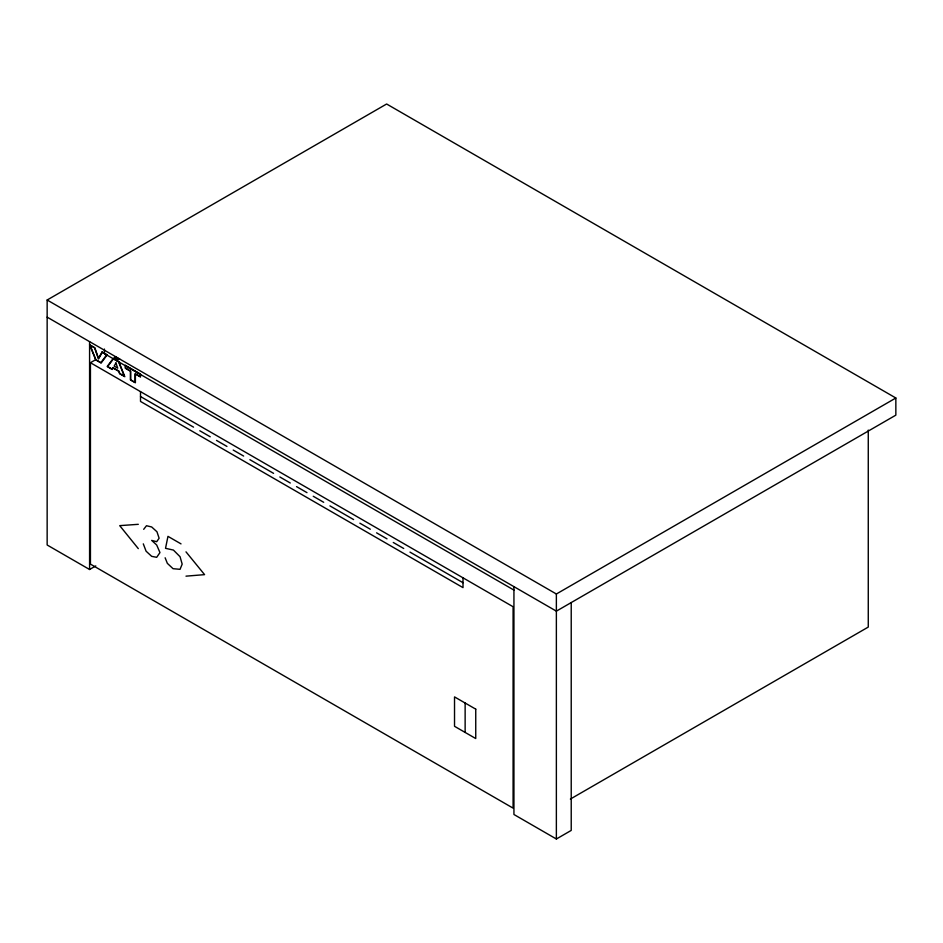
<?xml version="1.0" encoding="UTF-8"?>
<svg xmlns="http://www.w3.org/2000/svg" width="943" height="943" viewBox="0 0 943 943"><rect width="100%" height="100%" fill="white"/><g stroke="black" fill="none" stroke-linecap="round" stroke-linejoin="round"><path stroke-width="1.41" d="M143.69 529.329L146.483 525.734L151.67 526.96L156.962 531.781L159.119 538.241L156.691 541.695L151.67 540.398L156.691 545.007L159.968 552.574L156.691 557.313L151.67 556.346L146.082 551.183L143.289 543.852M115.836 356.808L113.973 358.104L116.13 359.342L119.702 359.035M95.773 565.93L89.585 569.501L47.15 544.995L47.15 300.004L386.63 104.001L895.85 398.005L895.85 415.144L556.37 611.147L47.15 317.154M90.434 362.725L513.086 606.738L513.086 808.127L90.434 564.114L90.434 362.725L95.384 359.861M47.15 300.004L556.37 593.996L895.85 398.005M570.374 799.063L868.267 627.071L868.267 430.091M513.935 586.652L513.935 814.493L556.37 838.999L571.222 830.418L571.222 602.577M185.995 576.161L204.584 574.641L185.995 551.855M138.303 524.32L119.714 525.64L138.303 548.626M105.286 354.144L513.935 590.082M140.507 396.531L193.539 427.144M199.798 430.762L210.242 436.786M216.501 440.405L226.945 446.428M233.204 450.047L243.648 456.07M249.907 459.689L273.576 473.351M279.835 476.969L290.279 483.005M296.538 486.612L306.982 492.647M313.241 496.254L323.685 502.289M329.944 505.896L353.613 519.569M359.872 523.188L370.316 529.212M376.575 532.83L387.019 538.854M393.278 542.473L403.722 548.496M409.981 552.115L463.013 582.727M181.021 543.887L167.972 536.355L165.52 548.319L173.429 550.075L180.054 556.712L182.176 564.126L180.054 569.324L173.052 568.688L167.347 563.348L165.131 557.784M556.37 593.996L556.37 838.999M465.135 703.018L465.135 732.416M463.013 577.823L463.013 587.63L140.507 401.435L140.507 391.628M104.437 349.051L104.437 353.708M89.585 341.649L89.585 569.501M125.278 365.33L125.278 368.206L130.382 371.153L130.382 379.911L135.391 382.799L135.391 374.041L140.507 377L140.507 374.123L125.278 365.33M125.596 365.754L125.596 368.159L130.712 371.106L130.712 379.864L135.073 382.375L135.073 373.628L140.177 376.575L140.177 374.171L125.596 365.754M112.83 367.617L112.04 369.09L107.643 366.544L113.49 358.764L118.512 361.652L124.358 376.198L119.82 373.569L119.007 371.188L112.83 367.617M113.077 367.994L112.288 369.456L107.172 366.509L113.266 358.399L118.735 361.558L124.818 376.693L119.572 373.664L118.771 371.283L113.077 367.994M115.942 362.949L114.162 366.108L117.722 368.171L115.942 362.949M102.08 351.939L98.473 358.222L94.819 347.755L89.585 344.725L95.715 359.884L101.137 363.02L107.16 354.874L102.08 351.939M102.316 352.305L98.473 359.012L94.583 347.849L90.056 345.232L95.938 359.778L100.913 362.654L106.689 354.839L102.316 352.305M116.024 357.149L114.527 358.187L116.001 359.035L118.877 358.788L116.024 357.149M475.744 709.148L454.526 696.901L454.526 726.299L475.744 738.546L475.744 709.148"/></g></svg>
